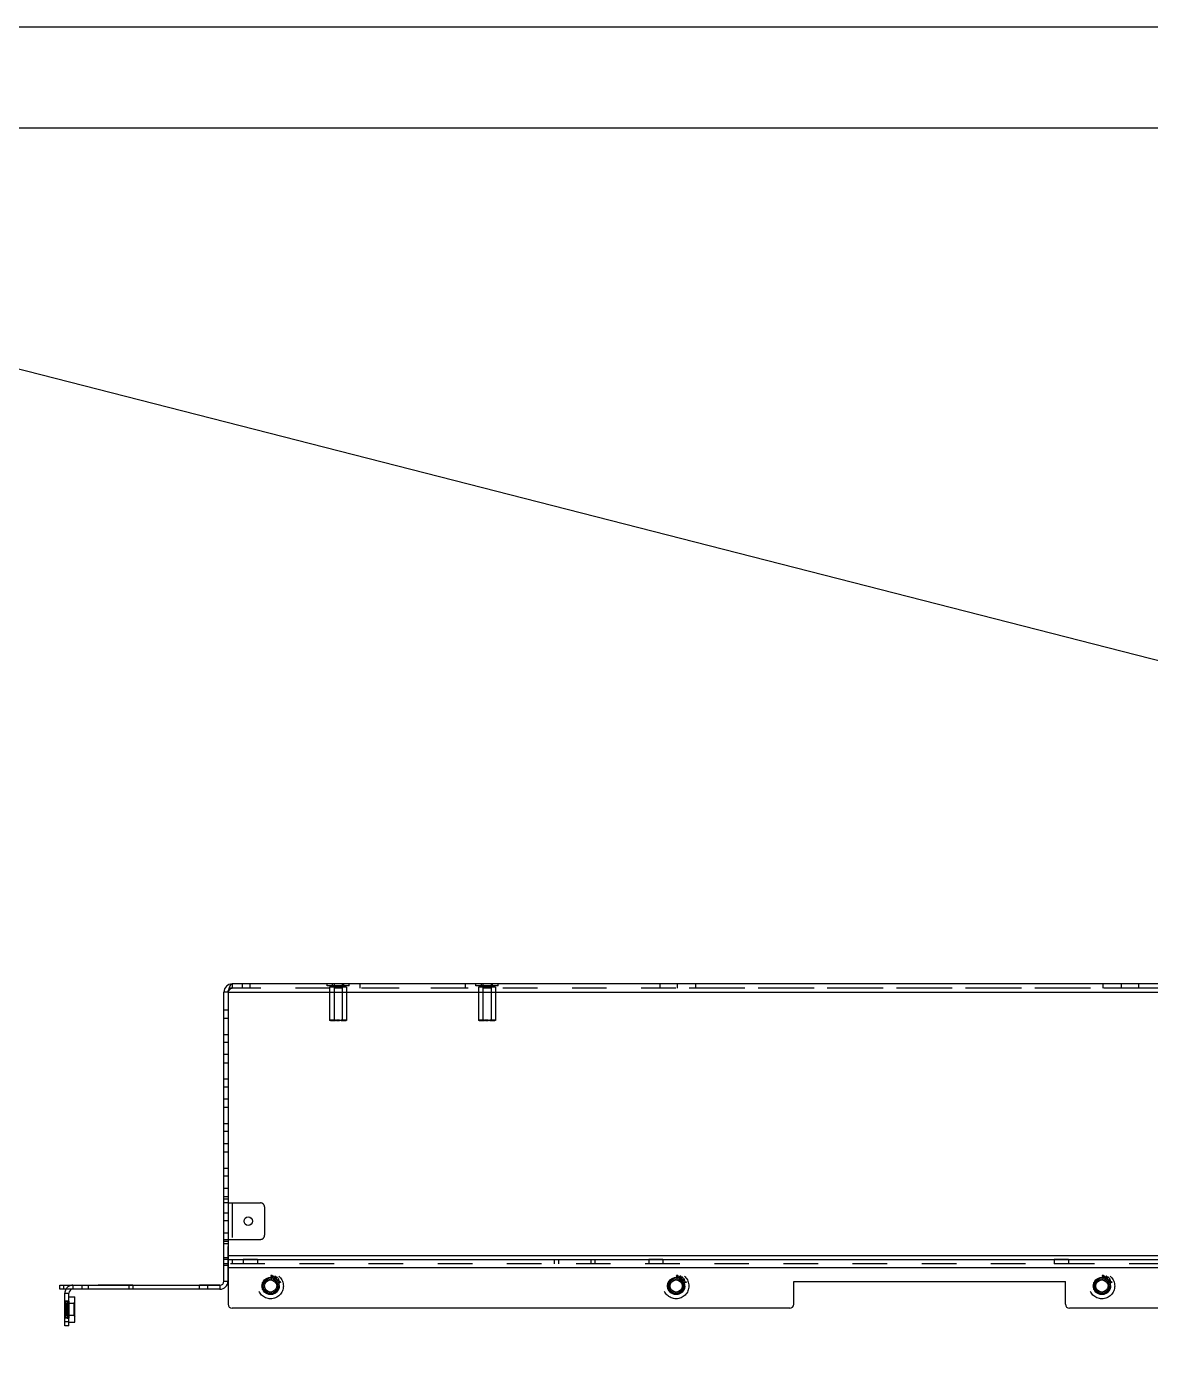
# Model space of a CAD drawing. Header units: millimetres. Extents: x 0 to 8948, y -1340 to 1100.
# Drawn here: x 332.4 to 609.4, y 769.6 to 1100 of the extents above; entities that cross this region are included whole.
import ezdxf

# ---------------------------------------------------------------- set-up
doc = ezdxf.new("R2010")
doc.units = ezdxf.units.MM
doc.header["$LTSCALE"] = 85.25
doc.linetypes.add('HIDDEN', pattern=[0.2, 0.1, -0.1])
doc.layers.get('0').update_dxf_attribs({"linetype": 'CONTINUOUS'})
doc.layers.add('02___PRT_ALL_AXES', color=7, linetype='CONTINUOUS')
doc.layers.add('DEFAULT_2', color=8, linetype='HIDDEN')

msp = doc.modelspace()

# ---------------------------------------------------------------- linework, layer by layer
at = {"color": 7, "linetype": 'Continuous'}
for p, q in [((0, 1100), (1550, 1100)), ((382.039, 861.913), (381.039, 861.913)), ((381.039, 810.913), (382.039, 810.913)), ((381.039, 799.913), (382.039, 799.913)), ((382.039, 795.913), (381.039, 795.913)), ((382.039, 794.913), (381.039, 794.913)), ((382.039, 795.913), (382.039, 795.023)), ((340.539, 788.613), (340.539, 789.613)), ((341.539, 788.613), (341.539, 789.613)), ((380.039, 789.613), (380.039, 788.613)), ((381.039, 790.613), (382.039, 790.613)), ((380.039, 788.613), (340.539, 788.613)), ((341.789, 787.613), (342.789, 787.613)), ((342.789, 779.613), (342.789, 787.613)), ((342.789, 786.763), (344.289, 786.763)), ((344.289, 780.463), (344.289, 786.763)), ((342.789, 780.613), (341.789, 780.613)), ((342.789, 780.463), (344.289, 780.463)), ((342.789, 779.613), (341.789, 779.613))]:
    msp.add_line(p, q, dxfattribs=at)
msp.add_line((0, 1100), (4304.922, 0))
at = {"color": 3, "linetype": 'Continuous'}
for p, q in [((697.039, 863.913), (383.039, 863.913)), ((381.039, 790.613), (381.039, 861.913)), ((382.039, 861.913), (382.039, 795.913)), ((382.039, 861.913), (698.039, 861.913)), ((382.039, 809.913), (381.039, 809.913)), ((381.039, 800.913), (382.039, 800.913)), ((382.039, 796.913), (698.039, 796.913)), ((382.039, 795.913), (754.539, 795.913)), ((382.039, 795.023), (382.039, 784.913)), ((698.039, 793.913), (382.039, 793.913)), ((340.539, 789.613), (380.039, 789.613)), ((521.539, 784.913), (521.539, 790.513)), ((521.539, 790.513), (588.539, 790.513)), ((588.539, 784.913), (588.539, 790.513)), ((341.789, 779.613), (341.789, 787.613)), ((520.539, 783.913), (383.039, 783.913)), ((697.039, 783.913), (589.539, 783.913))]:
    msp.add_line(p, q, dxfattribs=at)
at = {"color": 7, "linetype": 'Continuous'}
msp.add_lwpolyline([(25, 25), (1525, 25), (1525, 1075), (25, 1075)], close=True, dxfattribs=at)
for centre, radius in [((392.539, 789.413), 1.8), ((392.539, 789.413), 1.5), ((492.539, 789.413), 1.8), ((492.539, 789.413), 1.5), ((597.539, 789.413), 1.8), ((597.539, 789.413), 1.5)]:
    msp.add_circle(centre, radius, dxfattribs=at)
at = {"color": 3, "linetype": 'Continuous'}
for centre, radius, start, end in [((383.039, 861.913), 2, 90, 180), ((380.039, 790.613), 1, 270, 360), ((343.789, 787.613), 2, 149.86467, 180), ((383.039, 784.913), 1, 180, 270), ((520.539, 784.913), 1, 270, 360), ((589.539, 784.913), 1, 180, 270)]:
    msp.add_arc(centre, radius, start, end, dxfattribs=at)
at = {"color": 7, "linetype": 'Continuous'}
for centre, radius, start, end in [((383.039, 861.913), 1, 144.96851, 180), ((380.039, 790.613), 2, 270, 360), ((343.789, 787.613), 1, 90, 180)]:
    msp.add_arc(centre, radius, start, end, dxfattribs=at)
at = {"color": 3, "linetype": 'Continuous'}
for points, knots in [([(382.039, 861.913), (382.085, 862.057), (382.146, 862.249), (382.209, 862.44), (382.224, 862.487)], [0, 0, 0, 0, 0.7542178, 1, 1, 1, 1]), ([(382.224, 862.487), (382.288, 862.679), (382.41, 863.028), (382.578, 863.431), (382.724, 863.679), (382.841, 863.832), (382.963, 863.913), (383.039, 863.913)], [0, 0, 0, 0, 0.3589742, 0.6541261, 0.770894, 0.8657475, 1, 1, 1, 1])]:
    msp.add_open_spline(points, degree=3, knots=knots, dxfattribs=at)
at = {"layer": '02___PRT_ALL_AXES', "color": 8, "linetype": 'HIDDEN'}
for p, q in [((407.094, 863.113), (407.094, 854.913)), ((411.284, 863.113), (407.094, 863.113)), ((407.294, 863.413), (407.294, 863.113)), ((411.084, 863.413), (407.294, 863.413)), ((408.189, 863.913), (408.189, 854.913)), ((410.189, 863.913), (408.189, 863.913)), ((410.189, 862.913), (408.189, 862.913)), ((410.189, 863.913), (410.189, 854.913)), ((411.084, 863.413), (411.084, 863.113)), ((411.284, 863.113), (411.284, 854.913)), ((414.539, 863.913), (414.539, 862.913)), ((440.539, 863.913), (414.539, 863.913)), ((440.539, 862.913), (414.539, 862.913)), ((440.539, 863.913), (440.539, 862.913)), ((443.794, 863.113), (443.794, 854.913)), ((447.984, 863.113), (443.794, 863.113)), ((443.994, 863.413), (443.994, 863.113)), ((447.784, 863.413), (443.994, 863.413)), ((444.889, 863.913), (444.889, 854.913)), ((446.889, 863.913), (444.889, 863.913)), ((446.889, 862.913), (444.889, 862.913)), ((446.889, 863.913), (446.889, 854.913)), ((447.784, 863.413), (447.784, 863.113)), ((447.984, 863.113), (447.984, 854.913)), ((488.539, 863.913), (488.539, 862.913)), ((606.539, 863.913), (488.539, 863.913)), ((606.539, 862.913), (488.539, 862.913)), ((492.789, 863.913), (492.789, 862.913)), ((497.289, 863.913), (497.289, 862.913)), ((597.789, 863.913), (597.789, 862.913)), ((602.289, 863.913), (602.289, 862.913)), ((606.539, 863.913), (606.539, 862.913)), ((411.284, 854.913), (407.094, 854.913)), ((447.984, 854.913), (443.794, 854.913)), ((381.039, 790.613), (381.039, 802.483)), ((382.039, 802.483), (381.039, 802.483)), ((381.039, 800.483), (382.039, 800.483)), ((382.039, 790.613), (382.039, 802.483)), ((385.789, 795.913), (385.789, 794.913)), ((389.289, 795.913), (385.789, 795.913)), ((389.289, 794.913), (385.789, 794.913)), ((389.289, 795.913), (389.289, 794.913)), ((485.789, 795.913), (485.789, 794.913)), ((489.289, 795.913), (485.789, 795.913)), ((489.289, 794.913), (485.789, 794.913)), ((489.289, 795.913), (489.289, 794.913)), ((589.289, 795.913), (585.789, 795.913)), ((585.789, 795.913), (585.789, 794.913)), ((589.289, 794.913), (585.789, 794.913)), ((589.289, 795.913), (589.289, 794.913)), ((346.039, 788.613), (346.039, 789.613)), ((358.539, 789.613), (346.039, 789.613)), ((347.539, 789.613), (347.539, 788.613)), ((357.539, 789.613), (357.539, 788.613)), ((358.539, 789.613), (358.539, 788.613)), ((374.981, 788.613), (374.981, 789.613)), ((380.039, 789.613), (374.981, 789.613)), ((376.981, 789.613), (376.981, 788.613)), ((358.539, 788.613), (346.039, 788.613)), ((380.039, 788.613), (374.981, 788.613)), ((341.789, 785.713), (341.789, 781.513)), ((342.789, 785.713), (341.789, 785.713)), ((341.789, 783.613), (342.789, 783.613)), ((342.789, 785.713), (342.789, 781.513)), ((342.789, 781.513), (341.789, 781.513))]:
    msp.add_line(p, q, dxfattribs=at)
at = {"layer": '02___PRT_ALL_AXES', "color": 3, "linetype": 'Continuous'}
for centre, radius in [((387.039, 805.413), 1.05), ((392.539, 789.413), 2.1), ((492.539, 789.413), 2.1), ((597.539, 789.413), 2.1)]:
    msp.add_circle(centre, radius, dxfattribs=at)
at = {"layer": 'DEFAULT_2', "color": 8, "linetype": 'HIDDEN'}
for p, q in [((383.039, 863.913), (383.039, 862.913)), ((697.039, 862.913), (383.039, 862.913)), ((385.539, 863.913), (385.539, 862.913)), ((387.539, 862.913), (387.539, 863.913)), ((406.447, 863.413), (406.447, 863.913)), ((411.932, 863.413), (406.447, 863.413)), ((407.818, 863.413), (407.818, 863.913)), ((408.189, 862.913), (408.189, 854.913)), ((410.189, 862.913), (410.189, 854.913)), ((410.56, 863.413), (410.56, 863.913)), ((411.932, 863.413), (411.932, 863.913)), ((443.147, 863.413), (443.147, 863.913)), ((448.632, 863.413), (443.147, 863.413)), ((444.518, 863.413), (444.518, 863.913)), ((444.889, 862.913), (444.889, 854.913)), ((446.889, 862.913), (446.889, 854.913)), ((447.26, 863.413), (447.26, 863.913)), ((448.632, 863.413), (448.632, 863.913)), ((382.039, 857.483), (381.039, 857.483)), ((381.039, 855.483), (382.039, 855.483)), ((407.222, 855.013), (407.222, 854.913)), ((408.56, 855.013), (407.222, 855.013)), ((407.27, 855.013), (407.27, 854.913)), ((407.27, 854.913), (408.56, 854.913)), ((407.405, 855.013), (407.405, 854.913)), ((407.499, 855.013), (407.499, 854.913)), ((407.539, 854.913), (407.539, 855.013)), ((407.688, 855.013), (407.688, 854.913)), ((407.78, 855.013), (407.78, 854.913)), ((407.895, 854.913), (407.895, 855.013)), ((408.001, 854.913), (408.001, 855.013)), ((408.106, 854.913), (408.106, 855.013)), ((408.313, 854.913), (408.313, 855.013)), ((408.455, 854.913), (408.455, 855.013)), ((408.56, 854.913), (408.56, 855.013)), ((408.758, 855.013), (408.758, 854.913)), ((409.528, 855.013), (408.758, 855.013)), ((408.76, 854.913), (408.76, 855.013)), ((408.799, 854.913), (408.799, 855.013)), ((408.799, 854.913), (409.528, 854.913)), ((408.822, 854.913), (408.822, 855.013)), ((408.903, 854.913), (408.903, 855.013)), ((408.907, 854.913), (408.907, 855.013)), ((408.926, 854.913), (408.926, 855.013)), ((408.946, 854.913), (408.946, 855.013)), ((408.992, 854.913), (408.992, 855.013)), ((409.01, 854.913), (409.01, 855.013)), ((409.115, 854.913), (409.115, 855.013)), ((409.138, 854.913), (409.138, 855.013)), ((409.198, 854.913), (409.198, 855.013)), ((409.222, 854.913), (409.222, 855.013)), ((409.301, 854.913), (409.301, 855.013)), ((409.346, 854.913), (409.346, 855.013)), ((409.358, 854.913), (409.358, 855.013)), ((409.363, 854.913), (409.363, 855.013)), ((409.401, 854.913), (409.401, 855.013)), ((409.403, 854.913), (409.403, 855.013)), ((409.428, 854.913), (409.428, 855.013)), ((409.46, 854.913), (409.46, 855.013)), ((409.503, 854.913), (409.503, 855.013)), ((409.508, 855.013), (409.508, 854.913)), ((409.509, 854.913), (409.509, 855.013)), ((409.51, 854.913), (409.51, 855.013)), ((409.526, 854.913), (409.526, 855.013)), ((409.528, 854.913), (409.528, 855.013)), ((409.9, 854.913), (409.9, 855.013)), ((411.191, 855.013), (409.9, 855.013)), ((409.9, 854.913), (411.147, 854.913)), ((409.904, 854.913), (409.904, 855.013)), ((409.964, 854.913), (409.964, 855.013)), ((409.998, 854.913), (409.998, 855.013)), ((410.049, 854.913), (410.049, 855.013)), ((410.051, 854.913), (410.051, 855.013)), ((410.076, 854.913), (410.076, 855.013)), ((410.078, 854.913), (410.078, 855.013)), ((410.085, 854.913), (410.085, 855.013)), ((410.101, 854.913), (410.101, 855.013)), ((410.108, 854.913), (410.108, 855.013)), ((410.11, 854.913), (410.11, 855.013)), ((410.135, 854.913), (410.135, 855.013)), ((410.137, 854.913), (410.137, 855.013)), ((410.185, 854.913), (410.185, 855.013)), ((410.187, 854.913), (410.187, 855.013)), ((410.2, 854.913), (410.2, 855.013)), ((410.21, 854.913), (410.21, 855.013)), ((410.221, 854.913), (410.221, 855.013)), ((410.235, 854.913), (410.235, 855.013)), ((410.269, 854.913), (410.269, 855.013)), ((410.281, 854.913), (410.281, 855.013)), ((410.286, 854.913), (410.286, 855.013)), ((410.29, 854.913), (410.29, 855.013)), ((410.292, 854.913), (410.292, 855.013)), ((410.293, 854.913), (410.293, 855.013)), ((410.311, 854.913), (410.311, 855.013)), ((410.342, 854.913), (410.342, 855.013)), ((410.355, 854.913), (410.355, 855.013)), ((410.357, 854.913), (410.357, 855.013)), ((410.383, 854.913), (410.383, 855.013)), ((410.385, 854.913), (410.385, 855.013)), ((410.41, 854.913), (410.41, 855.013)), ((410.435, 854.913), (410.435, 855.013)), ((410.444, 854.913), (410.444, 855.013)), ((410.45, 854.913), (410.45, 855.013)), ((410.486, 854.913), (410.486, 855.013)), ((410.517, 854.913), (410.517, 855.013)), ((410.518, 854.913), (410.518, 855.013)), ((410.55, 854.913), (410.55, 855.013)), ((410.585, 854.913), (410.585, 855.013)), ((410.591, 854.913), (410.591, 855.013)), ((410.6, 854.913), (410.6, 855.013)), ((410.625, 854.913), (410.625, 855.013)), ((410.651, 854.913), (410.651, 855.013)), ((410.653, 854.913), (410.653, 855.013)), ((410.678, 854.913), (410.678, 855.013)), ((410.694, 854.913), (410.694, 855.013)), ((410.724, 854.913), (410.724, 855.013)), ((410.743, 854.913), (410.743, 855.013)), ((410.743, 854.913), (410.743, 855.013)), ((410.746, 854.913), (410.746, 855.013)), ((410.747, 854.913), (410.747, 855.013)), ((410.801, 854.913), (410.801, 855.013)), ((410.813, 854.913), (410.813, 855.013)), ((410.83, 854.913), (410.83, 855.013)), ((410.836, 854.913), (410.836, 855.013)), ((410.851, 854.913), (410.851, 855.013)), ((410.853, 854.913), (410.853, 855.013)), ((410.865, 854.913), (410.865, 855.013)), ((410.888, 854.913), (410.888, 855.013)), ((410.897, 854.913), (410.897, 855.013)), ((410.939, 854.913), (410.939, 855.013)), ((410.966, 854.913), (410.966, 855.013)), ((410.998, 854.913), (410.998, 855.013)), ((411, 854.913), (411, 855.013)), ((411.019, 854.913), (411.019, 855.013)), ((411.021, 854.913), (411.021, 855.013)), ((411.041, 854.913), (411.041, 855.013)), ((411.065, 854.913), (411.065, 855.013)), ((411.083, 854.913), (411.083, 855.013)), ((411.084, 854.913), (411.084, 855.013)), ((411.093, 854.913), (411.093, 855.013)), ((411.107, 854.913), (411.107, 855.013)), ((411.147, 855.013), (411.147, 854.913)), ((411.166, 854.913), (411.166, 855.013)), ((411.177, 855.013), (411.177, 854.913)), ((411.177, 854.913), (411.191, 854.913)), ((411.191, 854.913), (411.191, 855.013)), ((443.922, 855.013), (443.922, 854.913)), ((445.26, 855.013), (443.922, 855.013)), ((443.97, 855.013), (443.97, 854.913)), ((443.97, 854.913), (445.26, 854.913)), ((444.105, 855.013), (444.105, 854.913)), ((444.199, 855.013), (444.199, 854.913)), ((444.239, 854.913), (444.239, 855.013)), ((444.388, 855.013), (444.388, 854.913)), ((444.48, 855.013), (444.48, 854.913)), ((444.595, 854.913), (444.595, 855.013)), ((444.701, 854.913), (444.701, 855.013)), ((444.806, 854.913), (444.806, 855.013)), ((445.013, 854.913), (445.013, 855.013)), ((445.155, 854.913), (445.155, 855.013)), ((445.26, 854.913), (445.26, 855.013)), ((445.458, 855.013), (445.458, 854.913)), ((446.228, 855.013), (445.458, 855.013)), ((445.46, 854.913), (445.46, 855.013)), ((445.499, 854.913), (445.499, 855.013)), ((445.499, 854.913), (446.228, 854.913)), ((445.522, 854.913), (445.522, 855.013)), ((445.603, 854.913), (445.603, 855.013)), ((445.607, 854.913), (445.607, 855.013)), ((445.626, 854.913), (445.626, 855.013)), ((445.646, 854.913), (445.646, 855.013)), ((445.692, 854.913), (445.692, 855.013)), ((445.71, 854.913), (445.71, 855.013)), ((445.815, 854.913), (445.815, 855.013)), ((445.838, 854.913), (445.838, 855.013)), ((445.898, 854.913), (445.898, 855.013)), ((445.922, 854.913), (445.922, 855.013)), ((446.001, 854.913), (446.001, 855.013)), ((446.046, 854.913), (446.046, 855.013)), ((446.058, 854.913), (446.058, 855.013)), ((446.063, 854.913), (446.063, 855.013)), ((446.101, 854.913), (446.101, 855.013)), ((446.103, 854.913), (446.103, 855.013)), ((446.128, 854.913), (446.128, 855.013)), ((446.16, 854.913), (446.16, 855.013)), ((446.203, 854.913), (446.203, 855.013)), ((446.208, 855.013), (446.208, 854.913)), ((446.209, 854.913), (446.209, 855.013)), ((446.21, 854.913), (446.21, 855.013)), ((446.226, 854.913), (446.226, 855.013)), ((446.228, 854.913), (446.228, 855.013)), ((446.6, 854.913), (446.6, 855.013)), ((447.891, 855.013), (446.6, 855.013)), ((446.6, 854.913), (447.847, 854.913)), ((446.604, 854.913), (446.604, 855.013)), ((446.664, 854.913), (446.664, 855.013)), ((446.698, 854.913), (446.698, 855.013)), ((446.749, 854.913), (446.749, 855.013)), ((446.751, 854.913), (446.751, 855.013)), ((446.776, 854.913), (446.776, 855.013)), ((446.778, 854.913), (446.778, 855.013)), ((446.785, 854.913), (446.785, 855.013)), ((446.801, 854.913), (446.801, 855.013)), ((446.808, 854.913), (446.808, 855.013)), ((446.81, 854.913), (446.81, 855.013)), ((446.835, 854.913), (446.835, 855.013)), ((446.837, 854.913), (446.837, 855.013)), ((446.885, 854.913), (446.885, 855.013)), ((446.887, 854.913), (446.887, 855.013)), ((446.9, 854.913), (446.9, 855.013)), ((446.91, 854.913), (446.91, 855.013)), ((446.921, 854.913), (446.921, 855.013)), ((446.935, 854.913), (446.935, 855.013)), ((446.969, 854.913), (446.969, 855.013)), ((446.981, 854.913), (446.981, 855.013)), ((446.986, 854.913), (446.986, 855.013)), ((446.99, 854.913), (446.99, 855.013)), ((446.992, 854.913), (446.992, 855.013)), ((446.993, 854.913), (446.993, 855.013)), ((447.011, 854.913), (447.011, 855.013)), ((447.042, 854.913), (447.042, 855.013)), ((447.055, 854.913), (447.055, 855.013)), ((447.057, 854.913), (447.057, 855.013)), ((447.083, 854.913), (447.083, 855.013)), ((447.085, 854.913), (447.085, 855.013)), ((447.11, 854.913), (447.11, 855.013)), ((447.135, 854.913), (447.135, 855.013)), ((447.144, 854.913), (447.144, 855.013)), ((447.15, 854.913), (447.15, 855.013)), ((447.186, 854.913), (447.186, 855.013)), ((447.217, 854.913), (447.217, 855.013)), ((447.218, 854.913), (447.218, 855.013)), ((447.25, 854.913), (447.25, 855.013)), ((447.285, 854.913), (447.285, 855.013)), ((447.291, 854.913), (447.291, 855.013)), ((447.3, 854.913), (447.3, 855.013)), ((447.325, 854.913), (447.325, 855.013)), ((447.351, 854.913), (447.351, 855.013)), ((447.353, 854.913), (447.353, 855.013)), ((447.378, 854.913), (447.378, 855.013)), ((447.394, 854.913), (447.394, 855.013)), ((447.424, 854.913), (447.424, 855.013)), ((447.443, 854.913), (447.443, 855.013)), ((447.443, 854.913), (447.443, 855.013)), ((447.446, 854.913), (447.446, 855.013)), ((447.447, 854.913), (447.447, 855.013)), ((447.501, 854.913), (447.501, 855.013)), ((447.513, 854.913), (447.513, 855.013)), ((447.53, 854.913), (447.53, 855.013)), ((447.536, 854.913), (447.536, 855.013)), ((447.551, 854.913), (447.551, 855.013)), ((447.553, 854.913), (447.553, 855.013)), ((447.565, 854.913), (447.565, 855.013)), ((447.588, 854.913), (447.588, 855.013)), ((447.597, 854.913), (447.597, 855.013)), ((447.639, 854.913), (447.639, 855.013)), ((447.666, 854.913), (447.666, 855.013)), ((447.698, 854.913), (447.698, 855.013)), ((447.7, 854.913), (447.7, 855.013)), ((447.719, 854.913), (447.719, 855.013)), ((447.721, 854.913), (447.721, 855.013)), ((447.741, 854.913), (447.741, 855.013)), ((447.765, 854.913), (447.765, 855.013)), ((447.783, 854.913), (447.783, 855.013)), ((447.784, 854.913), (447.784, 855.013)), ((447.793, 854.913), (447.793, 855.013)), ((447.807, 854.913), (447.807, 855.013)), ((447.847, 855.013), (447.847, 854.913)), ((447.866, 854.913), (447.866, 855.013)), ((447.877, 855.013), (447.877, 854.913)), ((447.877, 854.913), (447.891, 854.913)), ((447.891, 854.913), (447.891, 855.013)), ((381.039, 851.483), (382.039, 851.483)), ((382.039, 849.483), (381.039, 849.483)), ((382.039, 846.483), (381.039, 846.483)), ((381.039, 844.483), (382.039, 844.483)), ((381.039, 840.483), (382.039, 840.483)), ((382.039, 838.483), (381.039, 838.483)), ((382.039, 835.483), (381.039, 835.483)), ((381.039, 833.483), (382.039, 833.483)), ((381.039, 829.483), (382.039, 829.483)), ((382.039, 827.483), (381.039, 827.483)), ((382.039, 824.483), (381.039, 824.483)), ((381.039, 822.483), (382.039, 822.483)), ((381.039, 818.483), (382.039, 818.483)), ((382.039, 816.483), (381.039, 816.483)), ((382.039, 813.483), (381.039, 813.483)), ((381.039, 811.483), (382.039, 811.483)), ((382.039, 809.913), (390.039, 809.913)), ((383.039, 809.913), (383.039, 800.913)), ((381.039, 807.483), (382.039, 807.483)), ((391.039, 808.913), (391.039, 801.913)), ((382.039, 805.483), (381.039, 805.483)), ((382.039, 802.483), (381.039, 802.483)), ((381.039, 800.483), (382.039, 800.483)), ((382.039, 800.913), (390.039, 800.913)), ((381.039, 796.483), (382.039, 796.483)), ((382.039, 794.483), (381.039, 794.483)), ((698.039, 794.913), (382.039, 794.913)), ((383.039, 795.913), (383.039, 794.913)), ((462.539, 794.913), (462.539, 795.913)), ((463.539, 795.913), (463.539, 794.913)), ((471.539, 795.913), (471.539, 794.913)), ((472.539, 794.913), (472.539, 795.913)), ((343.789, 789.613), (343.789, 788.613)), ((374.981, 788.613), (374.981, 789.613)), ((376.981, 789.613), (376.981, 788.613)), ((392.635, 792.014), (392.631, 791.878)), ((392.631, 791.878), (392.643, 791.877)), ((392.909, 791.577), (392.898, 791.578)), ((392.902, 791.473), (392.909, 791.577)), ((393.135, 791.81), (393.123, 791.772)), ((393.123, 791.772), (393.33, 791.71)), ((393.341, 791.747), (393.135, 791.81)), ((393.302, 791.368), (393.294, 791.356)), ((393.378, 791.334), (393.302, 791.368)), ((393.33, 791.71), (393.341, 791.747)), ((393.625, 791.745), (393.378, 791.334)), ((393.406, 791.33), (393.648, 791.732)), ((393.893, 791.67), (393.406, 791.33)), ((393.44, 791.268), (393.846, 791.55)), ((393.577, 791.855), (393.569, 791.843)), ((393.569, 791.843), (393.608, 791.809)), ((393.695, 791.756), (393.771, 791.721)), ((393.771, 791.721), (393.779, 791.734)), ((393.846, 791.55), (393.771, 791.069)), ((393.807, 791.133), (393.893, 791.67)), ((394.027, 791.497), (393.807, 791.133)), ((393.87, 791.102), (394.083, 791.455)), ((393.924, 790.993), (393.882, 791.032)), ((393.917, 790.98), (393.924, 790.993)), ((393.991, 791.605), (393.984, 791.593)), ((393.984, 791.593), (394.025, 791.556)), ((394.07, 790.971), (394.052, 790.977)), ((394.132, 791.485), (394.206, 791.459)), ((394.206, 791.459), (394.214, 791.471)), ((394.248, 791.029), (394.228, 791.024)), ((394.345, 791.277), (394.339, 791.259)), ((394.439, 790.176), (394.451, 790.148)), ((394.451, 790.148), (394.933, 790.349)), ((394.91, 790.404), (394.495, 790.232)), ((394.495, 790.232), (394.518, 790.359)), ((394.518, 790.359), (394.497, 790.364)), ((394.572, 790.814), (394.539, 790.793)), ((394.539, 790.793), (394.653, 790.611)), ((394.686, 790.631), (394.572, 790.814)), ((394.653, 790.611), (394.686, 790.631)), ((394.933, 790.499), (394.92, 790.494)), ((394.92, 790.494), (394.93, 790.447)), ((394.978, 790.333), (395.001, 790.297)), ((395.001, 790.297), (395.015, 790.303)), ((492.635, 792.014), (492.631, 791.878)), ((492.631, 791.878), (492.643, 791.877)), ((492.909, 791.577), (492.898, 791.578)), ((492.902, 791.473), (492.909, 791.577)), ((493.135, 791.81), (493.123, 791.772)), ((493.123, 791.772), (493.33, 791.71)), ((493.341, 791.747), (493.135, 791.81)), ((493.302, 791.368), (493.294, 791.356)), ((493.378, 791.334), (493.302, 791.368)), ((493.33, 791.71), (493.341, 791.747)), ((493.625, 791.745), (493.378, 791.334)), ((493.406, 791.33), (493.648, 791.732)), ((493.893, 791.67), (493.406, 791.33)), ((493.44, 791.268), (493.846, 791.55)), ((493.577, 791.855), (493.569, 791.843)), ((493.569, 791.843), (493.608, 791.809)), ((493.695, 791.756), (493.771, 791.721)), ((493.771, 791.721), (493.779, 791.734)), ((493.846, 791.55), (493.771, 791.069)), ((493.807, 791.133), (493.893, 791.67)), ((494.027, 791.497), (493.807, 791.133)), ((493.87, 791.102), (494.083, 791.455)), ((493.924, 790.993), (493.882, 791.032)), ((493.917, 790.98), (493.924, 790.993)), ((493.991, 791.605), (493.984, 791.593)), ((493.984, 791.593), (494.025, 791.556)), ((494.07, 790.971), (494.052, 790.977)), ((494.132, 791.485), (494.206, 791.459)), ((494.206, 791.459), (494.214, 791.471)), ((494.248, 791.029), (494.228, 791.024)), ((494.345, 791.277), (494.339, 791.259)), ((494.439, 790.176), (494.451, 790.148)), ((494.451, 790.148), (494.933, 790.349)), ((494.91, 790.404), (494.495, 790.232)), ((494.495, 790.232), (494.518, 790.359)), ((494.518, 790.359), (494.497, 790.364)), ((494.572, 790.814), (494.539, 790.793)), ((494.539, 790.793), (494.653, 790.611)), ((494.686, 790.631), (494.572, 790.814)), ((494.653, 790.611), (494.686, 790.631)), ((494.933, 790.499), (494.92, 790.494)), ((494.92, 790.494), (494.93, 790.447)), ((494.978, 790.333), (495.001, 790.297)), ((495.001, 790.297), (495.015, 790.303)), ((597.635, 792.014), (597.631, 791.878)), ((597.631, 791.878), (597.643, 791.877)), ((597.909, 791.577), (597.898, 791.578)), ((597.902, 791.473), (597.909, 791.577)), ((598.135, 791.81), (598.123, 791.772)), ((598.123, 791.772), (598.33, 791.71)), ((598.341, 791.747), (598.135, 791.81)), ((598.302, 791.368), (598.294, 791.356)), ((598.378, 791.334), (598.302, 791.368)), ((598.33, 791.71), (598.341, 791.747)), ((598.625, 791.745), (598.378, 791.334)), ((598.406, 791.33), (598.648, 791.732)), ((598.893, 791.67), (598.406, 791.33)), ((598.44, 791.268), (598.846, 791.55)), ((598.577, 791.855), (598.569, 791.843)), ((598.569, 791.843), (598.608, 791.809)), ((598.695, 791.756), (598.771, 791.721)), ((598.771, 791.721), (598.779, 791.734)), ((598.846, 791.55), (598.771, 791.069)), ((598.807, 791.133), (598.893, 791.67)), ((599.027, 791.497), (598.807, 791.133)), ((598.87, 791.102), (599.083, 791.455)), ((598.924, 790.993), (598.882, 791.032)), ((598.917, 790.98), (598.924, 790.993)), ((598.991, 791.605), (598.984, 791.593)), ((598.984, 791.593), (599.025, 791.556)), ((599.07, 790.971), (599.052, 790.977)), ((599.132, 791.485), (599.206, 791.459)), ((599.206, 791.459), (599.214, 791.471)), ((599.248, 791.029), (599.228, 791.024)), ((599.345, 791.277), (599.339, 791.259)), ((599.439, 790.176), (599.451, 790.148)), ((599.451, 790.148), (599.933, 790.349)), ((599.91, 790.404), (599.495, 790.232)), ((599.495, 790.232), (599.518, 790.359)), ((599.518, 790.359), (599.497, 790.364)), ((599.572, 790.814), (599.539, 790.793)), ((599.539, 790.793), (599.653, 790.611)), ((599.686, 790.631), (599.572, 790.814)), ((599.653, 790.611), (599.686, 790.631)), ((599.933, 790.499), (599.92, 790.494)), ((599.92, 790.494), (599.93, 790.447)), ((599.978, 790.333), (600.001, 790.297)), ((600.001, 790.297), (600.015, 790.303)), ((341.819, 785.738), (341.819, 781.488)), ((341.819, 785.738), (341.919, 785.738)), ((341.819, 785.413), (342.119, 785.113)), ((341.919, 785.738), (341.919, 781.488)), ((341.919, 785.738), (342.409, 785.512)), ((342.119, 785.113), (342.119, 782.113)), ((343.989, 785.113), (342.119, 785.113)), ((342.409, 785.738), (342.409, 781.488)), ((342.409, 785.738), (342.789, 785.738)), ((343.989, 785.113), (344.289, 785.413)), ((343.989, 785.113), (343.989, 782.113)), ((344.269, 784.811), (344.269, 786.241)), ((344.289, 786.241), (344.269, 786.241)), ((344.269, 786.239), (344.289, 786.239)), ((344.289, 786.214), (344.269, 786.214)), ((344.269, 786.213), (344.289, 786.213)), ((344.269, 786.181), (344.289, 786.181)), ((344.269, 786.177), (344.289, 786.177)), ((344.269, 786.172), (344.289, 786.172)), ((344.269, 786.092), (344.289, 786.092)), ((344.269, 786.078), (344.289, 786.078)), ((344.269, 786.077), (344.289, 786.077)), ((344.289, 786.055), (344.269, 786.055)), ((344.269, 786.049), (344.289, 786.049)), ((344.269, 786.043), (344.289, 786.043)), ((344.269, 786.028), (344.289, 786.028)), ((344.269, 786.01), (344.289, 786.01)), ((344.269, 786.009), (344.289, 786.009)), ((344.269, 785.992), (344.289, 785.992)), ((344.269, 785.976), (344.289, 785.976)), ((344.269, 785.975), (344.289, 785.975)), ((344.269, 785.972), (344.289, 785.972)), ((344.289, 785.959), (344.269, 785.959)), ((344.289, 785.956), (344.269, 785.956)), ((344.269, 785.954), (344.289, 785.954)), ((344.269, 785.947), (344.289, 785.947)), ((344.289, 785.945), (344.269, 785.945)), ((344.269, 785.934), (344.289, 785.934)), ((344.269, 785.932), (344.289, 785.932)), ((344.269, 785.921), (344.289, 785.921)), ((344.269, 785.91), (344.289, 785.91)), ((344.269, 785.902), (344.289, 785.902)), ((344.269, 785.889), (344.289, 785.889)), ((344.269, 785.87), (344.289, 785.87)), ((344.269, 785.832), (344.289, 785.832)), ((344.269, 785.814), (344.289, 785.814)), ((344.289, 785.805), (344.269, 785.805)), ((344.269, 785.793), (344.289, 785.793)), ((344.269, 785.78), (344.289, 785.78)), ((344.269, 785.778), (344.289, 785.778)), ((344.269, 785.777), (344.289, 785.777)), ((344.269, 785.756), (344.289, 785.756)), ((344.269, 785.75), (344.289, 785.75)), ((344.269, 785.736), (344.289, 785.736)), ((344.269, 785.73), (344.289, 785.73)), ((344.269, 785.711), (344.289, 785.711)), ((344.269, 785.703), (344.289, 785.703)), ((344.289, 785.697), (344.269, 785.697)), ((344.289, 785.689), (344.269, 785.689)), ((344.269, 785.686), (344.289, 785.686)), ((344.289, 785.685), (344.269, 785.685)), ((344.269, 785.673), (344.289, 785.673)), ((344.289, 785.673), (344.269, 785.673)), ((344.269, 785.671), (344.289, 785.671)), ((344.269, 785.659), (344.289, 785.659)), ((344.269, 785.655), (344.289, 785.655)), ((344.269, 785.648), (344.289, 785.648)), ((344.269, 785.646), (344.289, 785.646)), ((344.269, 785.568), (344.289, 785.568)), ((344.269, 785.556), (344.289, 785.556)), ((344.269, 785.534), (344.289, 785.534)), ((344.269, 785.53), (344.289, 785.53)), ((344.269, 785.513), (344.289, 785.513)), ((344.289, 785.483), (344.269, 785.483)), ((344.289, 785.477), (344.269, 785.477)), ((344.269, 785.476), (344.289, 785.476)), ((344.289, 785.468), (344.269, 785.468)), ((344.269, 785.459), (344.289, 785.459)), ((344.269, 785.44), (344.289, 785.44)), ((344.269, 785.424), (344.289, 785.424)), ((344.269, 785.415), (344.289, 785.415)), ((344.269, 785.386), (344.289, 785.386)), ((344.269, 785.333), (344.289, 785.333)), ((344.289, 785.302), (344.269, 785.302)), ((344.269, 785.281), (344.289, 785.281)), ((344.269, 785.269), (344.289, 785.269)), ((344.269, 785.265), (344.289, 785.265)), ((344.269, 785.255), (344.289, 785.255)), ((344.269, 785.232), (344.289, 785.232)), ((344.289, 785.229), (344.269, 785.229)), ((344.269, 785.225), (344.289, 785.225)), ((344.269, 785.224), (344.289, 785.224)), ((344.269, 785.193), (344.289, 785.193)), ((344.289, 785.18), (344.269, 785.18)), ((344.269, 785.177), (344.289, 785.177)), ((344.269, 785.173), (344.289, 785.173)), ((344.289, 785.171), (344.269, 785.171)), ((344.269, 785.157), (344.289, 785.157)), ((344.269, 785.129), (344.289, 785.129)), ((344.269, 785.128), (344.289, 785.128)), ((344.269, 785.116), (344.289, 785.116)), ((344.269, 785.109), (344.289, 785.109)), ((344.269, 785.091), (344.289, 785.091)), ((344.269, 785.068), (344.289, 785.068)), ((344.269, 785.064), (344.289, 785.064)), ((344.269, 785.025), (344.289, 785.025)), ((344.269, 785.015), (344.289, 785.015)), ((344.269, 785.014), (344.289, 785.014)), ((344.269, 784.994), (344.289, 784.994)), ((344.269, 784.994), (344.289, 784.994)), ((344.269, 784.993), (344.289, 784.993)), ((344.269, 784.977), (344.289, 784.977)), ((344.269, 784.951), (344.289, 784.951)), ((344.269, 784.934), (344.289, 784.934)), ((344.269, 784.933), (344.289, 784.933)), ((344.269, 784.831), (344.289, 784.831)), ((344.269, 784.811), (344.289, 784.811)), ((344.269, 784.348), (344.269, 784.699)), ((344.289, 784.699), (344.269, 784.699)), ((344.269, 784.694), (344.289, 784.694)), ((344.269, 784.647), (344.289, 784.647)), ((344.289, 784.604), (344.269, 784.604)), ((344.269, 784.6), (344.289, 784.6)), ((344.269, 784.564), (344.289, 784.564)), ((344.269, 784.559), (344.289, 784.559)), ((344.289, 784.552), (344.269, 784.552)), ((344.269, 784.549), (344.289, 784.549)), ((344.289, 784.533), (344.269, 784.533)), ((344.269, 784.503), (344.289, 784.503)), ((344.269, 784.497), (344.289, 784.497)), ((344.269, 784.432), (344.289, 784.432)), ((344.289, 784.376), (344.269, 784.376)), ((344.269, 784.348), (344.289, 784.348)), ((342.119, 782.113), (341.819, 781.813)), ((341.819, 781.488), (341.919, 781.488)), ((342.409, 781.713), (341.919, 781.488)), ((343.989, 782.113), (342.119, 782.113)), ((342.409, 781.488), (342.789, 781.488)), ((343.989, 782.113), (344.289, 781.813))]:
    msp.add_line(p, q, dxfattribs=at)
for centre, radius in [((392.539, 789.413), 3.15), ((392.539, 789.413), 2.125), ((392.539, 789.413), 1.9), ((492.539, 789.413), 3.15), ((492.539, 789.413), 2.125), ((492.539, 789.413), 1.9), ((597.539, 789.413), 3.15), ((597.539, 789.413), 2.125), ((597.539, 789.413), 1.9)]:
    msp.add_circle(centre, radius, dxfattribs=at)
for centre, radius, start, end in [((383.039, 861.913), 1, 90, 144.96851), ((390.039, 808.913), 1, 0, 90), ((390.039, 801.913), 1, 270, 360), ((343.789, 787.613), 2, 90, 149.86467), ((393.106, 789.794), 1.438, 58.91018, 62.46337), ((493.106, 789.794), 1.438, 58.91018, 62.46337), ((598.106, 789.794), 1.438, 58.91018, 62.46337)]:
    msp.add_arc(centre, radius, start, end, dxfattribs=at)
msp.add_open_spline([(382.039, 861.913), (382.121, 862.041), (382.278, 862.287), (382.554, 862.667), (382.846, 862.913), (383.039, 862.913)], degree=3, knots=[0, 0, 0, 0, 0.3160847, 0.5993038, 1, 1, 1, 1], dxfattribs=at)
for points in [[(392.603, 791.614), (392.599, 791.572), (392.611, 791.535), (392.642, 791.503)], [(392.65, 791.702), (392.622, 791.678), (392.607, 791.648), (392.603, 791.614)], [(392.8, 792.039), (392.741, 792.046), (392.686, 792.037), (392.635, 792.014)], [(392.642, 791.503), (392.671, 791.472), (392.713, 791.453), (392.767, 791.448)], [(392.643, 791.877), (392.654, 791.921), (392.676, 791.956), (392.71, 791.981)], [(392.676, 791.511), (392.656, 791.532), (392.647, 791.555), (392.65, 791.58)], [(392.791, 791.776), (392.724, 791.75), (392.678, 791.726), (392.65, 791.702)], [(392.65, 791.58), (392.652, 791.6), (392.662, 791.618), (392.682, 791.632)], [(392.755, 791.474), (392.722, 791.477), (392.695, 791.49), (392.676, 791.511)], [(392.682, 791.632), (392.702, 791.647), (392.742, 791.666), (392.801, 791.689)], [(392.71, 791.981), (392.743, 792.007), (392.778, 792.017), (392.816, 792.013)], [(392.898, 791.578), (392.871, 791.501), (392.823, 791.466), (392.755, 791.474)], [(392.767, 791.448), (392.819, 791.442), (392.865, 791.451), (392.902, 791.473)], [(392.894, 791.828), (392.872, 791.812), (392.839, 791.795), (392.791, 791.776)], [(392.942, 791.977), (392.91, 792.012), (392.863, 792.032), (392.8, 792.039)], [(392.801, 791.689), (392.861, 791.713), (392.905, 791.734), (392.933, 791.754)], [(392.816, 792.013), (392.851, 792.009), (392.88, 791.996), (392.903, 791.972)], [(392.931, 791.892), (392.928, 791.865), (392.916, 791.844), (392.894, 791.828)], [(392.903, 791.972), (392.924, 791.948), (392.934, 791.921), (392.931, 791.892)], [(392.933, 791.754), (392.961, 791.773), (392.978, 791.805), (392.982, 791.849)], [(392.982, 791.849), (392.988, 791.899), (392.974, 791.943), (392.942, 791.977)], [(393.294, 791.356), (393.304, 791.352), (393.329, 791.338), (393.37, 791.313)], [(393.37, 791.313), (393.404, 791.292), (393.428, 791.277), (393.44, 791.268)], [(393.677, 791.792), (393.65, 791.808), (393.616, 791.829), (393.577, 791.855)], [(393.608, 791.809), (393.625, 791.794), (393.634, 791.782), (393.635, 791.775)], [(393.635, 791.775), (393.636, 791.768), (393.633, 791.758), (393.625, 791.745)], [(393.648, 791.732), (393.663, 791.757), (393.678, 791.764), (393.695, 791.756)], [(393.779, 791.734), (393.746, 791.751), (393.713, 791.77), (393.677, 791.792)], [(393.848, 791.025), (393.873, 791.01), (393.896, 790.995), (393.917, 790.98)], [(393.859, 791.065), (393.857, 791.075), (393.861, 791.087), (393.87, 791.102)], [(393.882, 791.032), (393.869, 791.045), (393.861, 791.055), (393.859, 791.065)], [(394.101, 791.536), (394.068, 791.556), (394.032, 791.579), (393.991, 791.605)], [(394.052, 790.977), (394.033, 790.936), (394.024, 790.9), (394.026, 790.868)], [(394.025, 791.556), (394.035, 791.546), (394.04, 791.538), (394.04, 791.53)], [(394.026, 790.868), (394.028, 790.836), (394.04, 790.806), (394.066, 790.777)], [(394.04, 791.53), (394.041, 791.524), (394.036, 791.513), (394.027, 791.497)], [(394.056, 790.891), (394.052, 790.917), (394.058, 790.944), (394.07, 790.971)], [(394.086, 790.825), (394.069, 790.843), (394.06, 790.865), (394.056, 790.891)], [(394.066, 790.777), (394.088, 790.752), (394.114, 790.738), (394.145, 790.734)], [(394.083, 791.455), (394.093, 791.472), (394.1, 791.482), (394.107, 791.486)], [(394.144, 790.794), (394.122, 790.796), (394.102, 790.806), (394.086, 790.825)], [(394.214, 791.471), (394.163, 791.5), (394.125, 791.522), (394.101, 791.536)], [(394.107, 791.486), (394.113, 791.489), (394.122, 791.49), (394.132, 791.485)], [(394.205, 790.815), (394.187, 790.799), (394.166, 790.792), (394.144, 790.794)], [(394.145, 790.734), (394.175, 790.73), (394.198, 790.735), (394.216, 790.751)], [(394.231, 790.973), (394.239, 790.891), (394.231, 790.838), (394.205, 790.815)], [(394.216, 790.751), (394.233, 790.767), (394.245, 790.788), (394.249, 790.814)], [(394.228, 791.024), (394.228, 791.008), (394.229, 790.991), (394.231, 790.973)], [(394.271, 790.957), (394.256, 790.973), (394.249, 790.998), (394.248, 791.029)], [(394.249, 790.814), (394.254, 790.841), (394.255, 790.874), (394.251, 790.916)], [(394.251, 790.916), (394.278, 790.882), (394.312, 790.864), (394.351, 790.864)], [(394.348, 790.929), (394.316, 790.926), (394.291, 790.935), (394.271, 790.957)], [(394.339, 791.259), (394.338, 791.252), (394.34, 791.245), (394.345, 791.24)], [(394.393, 791.276), (394.371, 791.285), (394.355, 791.286), (394.345, 791.277)], [(394.345, 791.24), (394.352, 791.232), (394.364, 791.227), (394.381, 791.224)], [(394.438, 790.971), (394.41, 790.946), (394.379, 790.932), (394.348, 790.929)], [(394.351, 790.864), (394.391, 790.863), (394.428, 790.878), (394.461, 790.909)], [(394.381, 791.224), (394.423, 791.217), (394.451, 791.203), (394.467, 791.186)], [(394.468, 791.215), (394.44, 791.246), (394.415, 791.266), (394.393, 791.276)], [(394.497, 791.081), (394.492, 791.039), (394.473, 791.002), (394.438, 790.971)], [(394.497, 790.364), (394.488, 790.315), (394.469, 790.252), (394.439, 790.176)], [(394.461, 790.909), (394.505, 790.948), (394.528, 790.997), (394.53, 791.055)], [(394.467, 791.186), (394.492, 791.159), (394.502, 791.124), (394.497, 791.081)], [(394.53, 791.055), (394.532, 791.114), (394.511, 791.167), (394.468, 791.215)], [(394.93, 790.447), (394.935, 790.426), (394.928, 790.412), (394.91, 790.404)], [(394.971, 790.4), (394.956, 790.437), (394.943, 790.47), (394.933, 790.499)], [(394.933, 790.349), (394.952, 790.357), (394.967, 790.352), (394.978, 790.333)], [(395.015, 790.303), (395.001, 790.332), (394.986, 790.364), (394.971, 790.4)], [(492.603, 791.614), (492.599, 791.572), (492.611, 791.535), (492.642, 791.503)], [(492.65, 791.702), (492.622, 791.678), (492.607, 791.648), (492.603, 791.614)], [(492.8, 792.039), (492.741, 792.046), (492.686, 792.037), (492.635, 792.014)], [(492.642, 791.503), (492.671, 791.472), (492.713, 791.453), (492.767, 791.448)], [(492.643, 791.877), (492.654, 791.921), (492.676, 791.956), (492.71, 791.981)], [(492.676, 791.511), (492.656, 791.532), (492.647, 791.555), (492.65, 791.58)], [(492.791, 791.776), (492.724, 791.75), (492.678, 791.726), (492.65, 791.702)], [(492.65, 791.58), (492.652, 791.6), (492.662, 791.618), (492.682, 791.632)], [(492.755, 791.474), (492.722, 791.477), (492.695, 791.49), (492.676, 791.511)], [(492.682, 791.632), (492.702, 791.647), (492.742, 791.666), (492.801, 791.689)], [(492.71, 791.981), (492.743, 792.007), (492.778, 792.017), (492.816, 792.013)], [(492.898, 791.578), (492.871, 791.501), (492.823, 791.466), (492.755, 791.474)], [(492.767, 791.448), (492.819, 791.442), (492.865, 791.451), (492.902, 791.473)], [(492.894, 791.828), (492.872, 791.812), (492.839, 791.795), (492.791, 791.776)], [(492.942, 791.977), (492.91, 792.012), (492.863, 792.032), (492.8, 792.039)], [(492.801, 791.689), (492.861, 791.713), (492.905, 791.734), (492.933, 791.754)], [(492.816, 792.013), (492.851, 792.009), (492.88, 791.996), (492.903, 791.972)], [(492.931, 791.892), (492.928, 791.865), (492.916, 791.844), (492.894, 791.828)], [(492.903, 791.972), (492.924, 791.948), (492.934, 791.921), (492.931, 791.892)], [(492.933, 791.754), (492.961, 791.773), (492.978, 791.805), (492.982, 791.849)], [(492.982, 791.849), (492.988, 791.899), (492.974, 791.943), (492.942, 791.977)], [(493.294, 791.356), (493.304, 791.352), (493.329, 791.338), (493.37, 791.313)], [(493.37, 791.313), (493.404, 791.292), (493.428, 791.277), (493.44, 791.268)], [(493.677, 791.792), (493.65, 791.808), (493.616, 791.829), (493.577, 791.855)], [(493.608, 791.809), (493.625, 791.794), (493.634, 791.782), (493.635, 791.775)], [(493.635, 791.775), (493.636, 791.768), (493.633, 791.758), (493.625, 791.745)], [(493.648, 791.732), (493.663, 791.757), (493.678, 791.764), (493.695, 791.756)], [(493.779, 791.734), (493.746, 791.751), (493.713, 791.77), (493.677, 791.792)], [(493.848, 791.025), (493.873, 791.01), (493.896, 790.995), (493.917, 790.98)], [(493.859, 791.065), (493.857, 791.075), (493.861, 791.087), (493.87, 791.102)], [(493.882, 791.032), (493.869, 791.045), (493.861, 791.055), (493.859, 791.065)], [(494.101, 791.536), (494.068, 791.556), (494.032, 791.579), (493.991, 791.605)], [(494.052, 790.977), (494.033, 790.936), (494.024, 790.9), (494.026, 790.868)], [(494.025, 791.556), (494.035, 791.546), (494.04, 791.538), (494.04, 791.53)], [(494.026, 790.868), (494.028, 790.836), (494.04, 790.806), (494.066, 790.777)], [(494.04, 791.53), (494.041, 791.524), (494.036, 791.513), (494.027, 791.497)], [(494.056, 790.891), (494.052, 790.917), (494.058, 790.944), (494.07, 790.971)], [(494.086, 790.825), (494.069, 790.843), (494.06, 790.865), (494.056, 790.891)], [(494.066, 790.777), (494.088, 790.752), (494.114, 790.738), (494.145, 790.734)], [(494.083, 791.455), (494.093, 791.472), (494.1, 791.482), (494.107, 791.486)], [(494.144, 790.794), (494.122, 790.796), (494.102, 790.806), (494.086, 790.825)], [(494.214, 791.471), (494.163, 791.5), (494.125, 791.522), (494.101, 791.536)], [(494.107, 791.486), (494.113, 791.489), (494.122, 791.49), (494.132, 791.485)], [(494.205, 790.815), (494.187, 790.799), (494.166, 790.792), (494.144, 790.794)], [(494.145, 790.734), (494.175, 790.73), (494.198, 790.735), (494.216, 790.751)], [(494.231, 790.973), (494.239, 790.891), (494.231, 790.838), (494.205, 790.815)], [(494.216, 790.751), (494.233, 790.767), (494.245, 790.788), (494.249, 790.814)], [(494.228, 791.024), (494.228, 791.008), (494.229, 790.991), (494.231, 790.973)], [(494.271, 790.957), (494.256, 790.973), (494.249, 790.998), (494.248, 791.029)], [(494.249, 790.814), (494.254, 790.841), (494.255, 790.874), (494.251, 790.916)], [(494.251, 790.916), (494.278, 790.882), (494.312, 790.864), (494.351, 790.864)], [(494.348, 790.929), (494.316, 790.926), (494.291, 790.935), (494.271, 790.957)], [(494.339, 791.259), (494.338, 791.252), (494.34, 791.245), (494.345, 791.24)], [(494.393, 791.276), (494.371, 791.285), (494.355, 791.286), (494.345, 791.277)], [(494.345, 791.24), (494.352, 791.232), (494.364, 791.227), (494.381, 791.224)], [(494.438, 790.971), (494.41, 790.946), (494.379, 790.932), (494.348, 790.929)], [(494.351, 790.864), (494.391, 790.863), (494.428, 790.878), (494.461, 790.909)], [(494.381, 791.224), (494.423, 791.217), (494.451, 791.203), (494.467, 791.186)], [(494.468, 791.215), (494.44, 791.246), (494.415, 791.266), (494.393, 791.276)], [(494.497, 791.081), (494.492, 791.039), (494.473, 791.002), (494.438, 790.971)], [(494.497, 790.364), (494.488, 790.315), (494.469, 790.252), (494.439, 790.176)], [(494.461, 790.909), (494.505, 790.948), (494.528, 790.997), (494.53, 791.055)], [(494.467, 791.186), (494.492, 791.159), (494.502, 791.124), (494.497, 791.081)], [(494.53, 791.055), (494.532, 791.114), (494.511, 791.167), (494.468, 791.215)], [(494.93, 790.447), (494.935, 790.426), (494.928, 790.412), (494.91, 790.404)], [(494.971, 790.4), (494.956, 790.437), (494.943, 790.47), (494.933, 790.499)], [(494.933, 790.349), (494.952, 790.357), (494.967, 790.352), (494.978, 790.333)], [(495.015, 790.303), (495.001, 790.332), (494.986, 790.364), (494.971, 790.4)], [(597.603, 791.614), (597.599, 791.572), (597.611, 791.535), (597.642, 791.503)], [(597.65, 791.702), (597.622, 791.678), (597.607, 791.648), (597.603, 791.614)], [(597.8, 792.039), (597.741, 792.046), (597.686, 792.037), (597.635, 792.014)], [(597.642, 791.503), (597.671, 791.472), (597.713, 791.453), (597.767, 791.448)], [(597.643, 791.877), (597.654, 791.921), (597.676, 791.956), (597.71, 791.981)], [(597.676, 791.511), (597.656, 791.532), (597.647, 791.555), (597.65, 791.58)], [(597.791, 791.776), (597.724, 791.75), (597.678, 791.726), (597.65, 791.702)], [(597.65, 791.58), (597.652, 791.6), (597.662, 791.618), (597.682, 791.632)], [(597.755, 791.474), (597.722, 791.477), (597.695, 791.49), (597.676, 791.511)], [(597.682, 791.632), (597.702, 791.647), (597.742, 791.666), (597.801, 791.689)], [(597.71, 791.981), (597.743, 792.007), (597.778, 792.017), (597.816, 792.013)], [(597.898, 791.578), (597.871, 791.501), (597.823, 791.466), (597.755, 791.474)], [(597.767, 791.448), (597.819, 791.442), (597.865, 791.451), (597.902, 791.473)], [(597.894, 791.828), (597.872, 791.812), (597.839, 791.795), (597.791, 791.776)], [(597.942, 791.977), (597.91, 792.012), (597.863, 792.032), (597.8, 792.039)], [(597.801, 791.689), (597.861, 791.713), (597.905, 791.734), (597.933, 791.754)], [(597.816, 792.013), (597.851, 792.009), (597.88, 791.996), (597.903, 791.972)], [(597.931, 791.892), (597.928, 791.865), (597.916, 791.844), (597.894, 791.828)], [(597.903, 791.972), (597.924, 791.948), (597.934, 791.921), (597.931, 791.892)], [(597.933, 791.754), (597.961, 791.773), (597.978, 791.805), (597.982, 791.849)], [(597.982, 791.849), (597.988, 791.899), (597.974, 791.943), (597.942, 791.977)], [(598.294, 791.356), (598.304, 791.352), (598.329, 791.338), (598.37, 791.313)], [(598.37, 791.313), (598.404, 791.292), (598.428, 791.277), (598.44, 791.268)], [(598.677, 791.792), (598.65, 791.808), (598.616, 791.829), (598.577, 791.855)], [(598.608, 791.809), (598.625, 791.794), (598.634, 791.782), (598.635, 791.775)], [(598.635, 791.775), (598.636, 791.768), (598.633, 791.758), (598.625, 791.745)], [(598.648, 791.732), (598.663, 791.757), (598.678, 791.764), (598.695, 791.756)], [(598.779, 791.734), (598.746, 791.751), (598.713, 791.77), (598.677, 791.792)], [(598.848, 791.025), (598.873, 791.01), (598.896, 790.995), (598.917, 790.98)], [(598.859, 791.065), (598.857, 791.075), (598.861, 791.087), (598.87, 791.102)], [(598.882, 791.032), (598.869, 791.045), (598.861, 791.055), (598.859, 791.065)], [(599.101, 791.536), (599.068, 791.556), (599.032, 791.579), (598.991, 791.605)], [(599.052, 790.977), (599.033, 790.936), (599.024, 790.9), (599.026, 790.868)], [(599.025, 791.556), (599.035, 791.546), (599.04, 791.538), (599.04, 791.53)], [(599.026, 790.868), (599.028, 790.836), (599.04, 790.806), (599.066, 790.777)], [(599.04, 791.53), (599.041, 791.524), (599.036, 791.513), (599.027, 791.497)], [(599.056, 790.891), (599.052, 790.917), (599.058, 790.944), (599.07, 790.971)], [(599.086, 790.825), (599.069, 790.843), (599.06, 790.865), (599.056, 790.891)], [(599.066, 790.777), (599.088, 790.752), (599.114, 790.738), (599.145, 790.734)], [(599.083, 791.455), (599.093, 791.472), (599.1, 791.482), (599.107, 791.486)], [(599.144, 790.794), (599.122, 790.796), (599.102, 790.806), (599.086, 790.825)], [(599.214, 791.471), (599.163, 791.5), (599.125, 791.522), (599.101, 791.536)], [(599.107, 791.486), (599.113, 791.489), (599.122, 791.49), (599.132, 791.485)], [(599.205, 790.815), (599.187, 790.799), (599.166, 790.792), (599.144, 790.794)], [(599.145, 790.734), (599.175, 790.73), (599.198, 790.735), (599.216, 790.751)], [(599.231, 790.973), (599.239, 790.891), (599.231, 790.838), (599.205, 790.815)], [(599.216, 790.751), (599.233, 790.767), (599.245, 790.788), (599.249, 790.814)], [(599.228, 791.024), (599.228, 791.008), (599.229, 790.991), (599.231, 790.973)], [(599.271, 790.957), (599.256, 790.973), (599.249, 790.998), (599.248, 791.029)], [(599.249, 790.814), (599.254, 790.841), (599.255, 790.874), (599.251, 790.916)], [(599.251, 790.916), (599.278, 790.882), (599.312, 790.864), (599.351, 790.864)], [(599.348, 790.929), (599.316, 790.926), (599.291, 790.935), (599.271, 790.957)], [(599.339, 791.259), (599.338, 791.252), (599.34, 791.245), (599.345, 791.24)], [(599.393, 791.276), (599.371, 791.285), (599.355, 791.286), (599.345, 791.277)], [(599.345, 791.24), (599.352, 791.232), (599.364, 791.227), (599.381, 791.224)], [(599.438, 790.971), (599.41, 790.946), (599.379, 790.932), (599.348, 790.929)], [(599.351, 790.864), (599.391, 790.863), (599.428, 790.878), (599.461, 790.909)], [(599.381, 791.224), (599.423, 791.217), (599.451, 791.203), (599.467, 791.186)], [(599.468, 791.215), (599.44, 791.246), (599.415, 791.266), (599.393, 791.276)], [(599.497, 791.081), (599.492, 791.039), (599.473, 791.002), (599.438, 790.971)], [(599.497, 790.364), (599.488, 790.315), (599.469, 790.252), (599.439, 790.176)], [(599.461, 790.909), (599.505, 790.948), (599.528, 790.997), (599.53, 791.055)], [(599.467, 791.186), (599.492, 791.159), (599.502, 791.124), (599.497, 791.081)], [(599.53, 791.055), (599.532, 791.114), (599.511, 791.167), (599.468, 791.215)], [(599.93, 790.447), (599.935, 790.426), (599.928, 790.412), (599.91, 790.404)], [(599.971, 790.4), (599.956, 790.437), (599.943, 790.47), (599.933, 790.499)], [(599.933, 790.349), (599.952, 790.357), (599.967, 790.352), (599.978, 790.333)], [(600.015, 790.303), (600.001, 790.332), (599.986, 790.364), (599.971, 790.4)]]:
    msp.add_open_spline(points, degree=3, dxfattribs=at)

doc.saveas('drawing.dxf')
